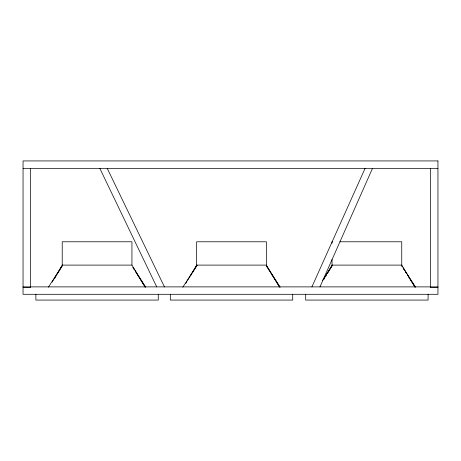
<?xml version="1.0" encoding="UTF-8"?>
<svg xmlns="http://www.w3.org/2000/svg" width="461" height="461" viewBox="0 0 461 461"><rect width="100%" height="100%" fill="white"/><g stroke="black" fill="none" stroke-linecap="round" stroke-linejoin="round"><path stroke-width="0.69" d="M319.951 286.886L372.511 168.334M311.907 286.886L365.1 168.334M52.116 282.132L62.223 265.104L62.223 241.777L131.938 241.777L131.938 265.104L145.198 286.996M185.829 283.348L186.912 281.521M187.633 280.305L196.657 265.104L196.657 241.777L266.372 241.777L266.372 265.104L279.631 286.996M323.374 279.7L332.035 265.104L332.035 259.451M54.905 277.874L56.017 276.047M57.124 274.226L62.684 265.104L48.434 287.145M190.819 275.442L191.932 273.615M192.669 272.399L197.118 265.104L182.867 287.145M323.605 279.7L324.717 277.874M325.454 276.658L326.198 275.442M327.31 273.615L332.496 265.104L322.481 280.593M23.05 168.34L437.95 168.34M332.496 241.777L332.035 241.777L332.035 243.195M339.861 241.777L401.75 241.777L401.75 265.104L415.009 286.996M62.223 265.104L131.938 265.104M196.657 265.104L266.372 265.104M332.035 265.104L401.75 265.104M23.05 286.886L437.95 286.886M23.05 287.635L30.461 287.635L30.461 168.34M437.95 287.635L430.539 287.635L430.539 168.34M402.447 266.89L401.675 265.697L402.424 266.925M403.219 268.083L415.54 287.145M280.161 287.145L266.683 266.297L267.801 268.141M133.022 267.484L134.174 269.27M134.946 270.463L145.728 287.145M403.179 268.141L404.314 269.967M405.45 271.794L406.579 273.615M407.34 274.831L414.894 286.996M268.936 269.967L269.691 271.183M270.826 273.01L279.516 286.996M132.987 267.536L134.122 269.362M135.257 271.183L136.012 272.399M136.767 273.615L145.082 286.996M107.211 168.334L164.439 286.886M99.806 168.334L156.711 286.886M428.09 294.297L428.09 300.071L305.695 300.071L305.695 294.297M292.712 294.297L292.712 300.071L170.316 300.071L170.316 294.297M158.279 294.297L158.279 300.071L35.883 300.071L35.883 294.297M437.95 160.929L23.05 160.929L23.05 294.297L437.95 294.297L437.95 160.929"/></g></svg>
